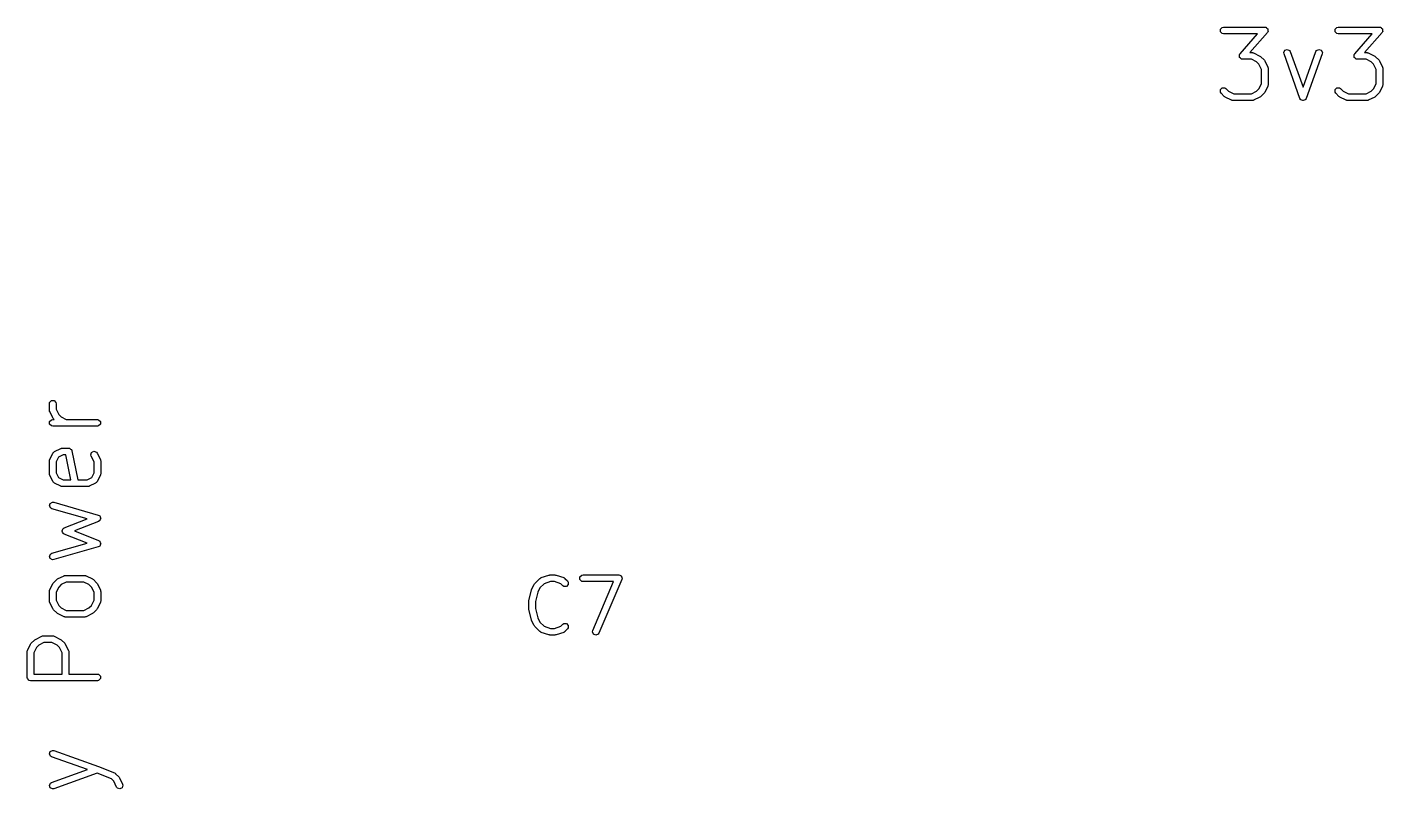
# Model space of a CAD drawing. Header units: inches. Extents: x 2.77 to 6.15, y -3.55 to -1.72.
# Drawn here: x 2.769 to 3.567, y -2.194 to -1.745 of the extents above; entities that cross this region are included whole.
import ezdxf

# ---------------------------------------------------------------- set-up
doc = ezdxf.new("R2010")
doc.units = ezdxf.units.IN
doc.header["$MEASUREMENT"] = 0
doc.layers.add('F.Silkscreen', color=41, linetype='CONTINUOUS', true_color=0xf2eda1)

msp = doc.modelspace()

# ---------------------------------------------------------------- linework, layer by layer
at = {"layer": 'F.Silkscreen', "linetype": 'CONTINUOUS'}
for p, q in [((3.47096, -1.74619), (3.47203, -1.74513)), ((3.47096, -1.7477), (3.47096, -1.74619)), ((3.47203, -1.74513), (3.47278, -1.74498)), ((3.47278, -1.74498), (3.49715, -1.74498)), ((3.49715, -1.74498), (3.4977, -1.74509)), ((3.4977, -1.74509), (3.49778, -1.74508)), ((3.49778, -1.74508), (3.49782, -1.74511)), ((3.49782, -1.74511), (3.49791, -1.74513)), ((3.49791, -1.74513), (3.4984, -1.74562)), ((3.4984, -1.74562), (3.49892, -1.74607)), ((3.49892, -1.74607), (3.49892, -1.74614)), ((3.49892, -1.74614), (3.49897, -1.74619)), ((3.49897, -1.74619), (3.49897, -1.74689)), ((3.49897, -1.74689), (3.49902, -1.74758)), ((3.49902, -1.74758), (3.49897, -1.74766)), ((3.53845, -1.74619), (3.53952, -1.74513)), ((3.53845, -1.7477), (3.53845, -1.74619)), ((3.53952, -1.74513), (3.54027, -1.74498)), ((3.54027, -1.74498), (3.56464, -1.74498)), ((3.56464, -1.74498), (3.56519, -1.74509)), ((3.56519, -1.74509), (3.56528, -1.74508)), ((3.56528, -1.74508), (3.56531, -1.74511)), ((3.56531, -1.74511), (3.5654, -1.74513)), ((3.5654, -1.74513), (3.56589, -1.74562)), ((3.56589, -1.74562), (3.56641, -1.74607)), ((3.56641, -1.74607), (3.56641, -1.74614)), ((3.56641, -1.74614), (3.56646, -1.74619)), ((3.56646, -1.74619), (3.56646, -1.74689)), ((3.56646, -1.74689), (3.56651, -1.74758)), ((3.56651, -1.74758), (3.56646, -1.74766)), ((3.47203, -1.74876), (3.47096, -1.7477)), ((3.47278, -1.74891), (3.47203, -1.74876)), ((3.49282, -1.74891), (3.47278, -1.74891)), ((3.48255, -1.76065), (3.49282, -1.74891)), ((3.49863, -1.74824), (3.48837, -1.75998)), ((3.49891, -1.74776), (3.49863, -1.74824)), ((3.49897, -1.7477), (3.49891, -1.74776)), ((3.49897, -1.74766), (3.49897, -1.7477)), ((3.53952, -1.74876), (3.53845, -1.7477)), ((3.54027, -1.74891), (3.53952, -1.74876)), ((3.56031, -1.74891), (3.54027, -1.74891)), ((3.55004, -1.76065), (3.56031, -1.74891)), ((3.56613, -1.74824), (3.55586, -1.75998)), ((3.56641, -1.74776), (3.56613, -1.74824)), ((3.56646, -1.7477), (3.56641, -1.74776)), ((3.56646, -1.74766), (3.56646, -1.7477)), ((3.48217, -1.76131), (3.48221, -1.76123)), ((3.48221, -1.762), (3.48217, -1.76131)), ((3.48221, -1.76119), (3.48227, -1.76113)), ((3.48221, -1.76123), (3.48221, -1.76119)), ((3.48221, -1.7627), (3.48221, -1.762)), ((3.48226, -1.76275), (3.48221, -1.7627)), ((3.48227, -1.76282), (3.48226, -1.76275)), ((3.48227, -1.76113), (3.48255, -1.76065)), ((3.48279, -1.76327), (3.48227, -1.76282)), ((3.48328, -1.76376), (3.48279, -1.76327)), ((3.48837, -1.75998), (3.48965, -1.75998)), ((3.48965, -1.75998), (3.48975, -1.75999)), ((3.48975, -1.75999), (3.48979, -1.75998)), ((3.48979, -1.75998), (3.4901, -1.76006)), ((3.4901, -1.76006), (3.49041, -1.76013)), ((3.49041, -1.76013), (3.49044, -1.76016)), ((3.49044, -1.76016), (3.49053, -1.76018)), ((3.49053, -1.76018), (3.49428, -1.76206)), ((3.49428, -1.76206), (3.49453, -1.76225)), ((3.49453, -1.76225), (3.4948, -1.76243)), ((3.4948, -1.76243), (3.49667, -1.7643)), ((3.50831, -1.75997), (3.50896, -1.75861)), ((3.50842, -1.76073), (3.50831, -1.75997)), ((3.5178, -1.78698), (3.50842, -1.76073)), ((3.50896, -1.75861), (3.51037, -1.7581)), ((3.51037, -1.7581), (3.51174, -1.75875)), ((3.51174, -1.75875), (3.51213, -1.75941)), ((3.51213, -1.75941), (3.51965, -1.78046)), ((3.51965, -1.78046), (3.52717, -1.75941)), ((3.53088, -1.76073), (3.5215, -1.78698)), ((3.52717, -1.75941), (3.52756, -1.75875)), ((3.52756, -1.75875), (3.52893, -1.7581)), ((3.52893, -1.7581), (3.53035, -1.75861)), ((3.53035, -1.75861), (3.53099, -1.75997)), ((3.53099, -1.75997), (3.53088, -1.76073)), ((3.54966, -1.76131), (3.5497, -1.76123)), ((3.5497, -1.762), (3.54966, -1.76131)), ((3.5497, -1.76119), (3.54976, -1.76113)), ((3.5497, -1.76123), (3.5497, -1.76119)), ((3.5497, -1.7627), (3.5497, -1.762)), ((3.54975, -1.76275), (3.5497, -1.7627)), ((3.54976, -1.76282), (3.54975, -1.76275)), ((3.54976, -1.76113), (3.55004, -1.76065)), ((3.55028, -1.76327), (3.54976, -1.76282)), ((3.55077, -1.76376), (3.55028, -1.76327)), ((3.55586, -1.75998), (3.55715, -1.75998)), ((3.55715, -1.75998), (3.55724, -1.75999)), ((3.55724, -1.75999), (3.55729, -1.75998)), ((3.55729, -1.75998), (3.55759, -1.76006)), ((3.55759, -1.76006), (3.5579, -1.76013)), ((3.5579, -1.76013), (3.55793, -1.76016)), ((3.55793, -1.76016), (3.55803, -1.76018)), ((3.55803, -1.76018), (3.56178, -1.76206)), ((3.56178, -1.76206), (3.56202, -1.76225)), ((3.56202, -1.76225), (3.56229, -1.76243)), ((3.56229, -1.76243), (3.56416, -1.7643)), ((3.48337, -1.76378), (3.48328, -1.76376)), ((3.4834, -1.76381), (3.48337, -1.76378)), ((3.48348, -1.7638), (3.4834, -1.76381)), ((3.48403, -1.76391), (3.48348, -1.7638)), ((3.48919, -1.76391), (3.48403, -1.76391)), ((3.49224, -1.76544), (3.48919, -1.76391)), ((3.49366, -1.76686), (3.49224, -1.76544)), ((3.49518, -1.76991), (3.49366, -1.76686)), ((3.49518, -1.77835), (3.49518, -1.76991)), ((3.49667, -1.7643), (3.49685, -1.76456)), ((3.49685, -1.76456), (3.49704, -1.76481)), ((3.49704, -1.76481), (3.49891, -1.76856)), ((3.49891, -1.76856), (3.49894, -1.76866)), ((3.49894, -1.76866), (3.49897, -1.76869)), ((3.49897, -1.76869), (3.49903, -1.769)), ((3.49903, -1.769), (3.49912, -1.7693)), ((3.49912, -1.7693), (3.4991, -1.76935)), ((3.4991, -1.76935), (3.49912, -1.76944)), ((3.49912, -1.76944), (3.49912, -1.77882)), ((3.55086, -1.76378), (3.55077, -1.76376)), ((3.55089, -1.76381), (3.55086, -1.76378)), ((3.55097, -1.7638), (3.55089, -1.76381)), ((3.55152, -1.76391), (3.55097, -1.7638)), ((3.55668, -1.76391), (3.55152, -1.76391)), ((3.55973, -1.76544), (3.55668, -1.76391)), ((3.56115, -1.76686), (3.55973, -1.76544)), ((3.56268, -1.76991), (3.56115, -1.76686)), ((3.56268, -1.77835), (3.56268, -1.76991)), ((3.56416, -1.7643), (3.56434, -1.76456)), ((3.56434, -1.76456), (3.56453, -1.76481)), ((3.56453, -1.76481), (3.56641, -1.76856)), ((3.56641, -1.76856), (3.56643, -1.76866)), ((3.56643, -1.76866), (3.56646, -1.76869)), ((3.56646, -1.76869), (3.56653, -1.769)), ((3.56653, -1.769), (3.56661, -1.7693)), ((3.56661, -1.7693), (3.56659, -1.76935)), ((3.56659, -1.76935), (3.56661, -1.76944)), ((3.56661, -1.76944), (3.56661, -1.77882)), ((3.49366, -1.7814), (3.49518, -1.77835)), ((3.49897, -1.77957), (3.49894, -1.7796)), ((3.49903, -1.77926), (3.49897, -1.77957)), ((3.49912, -1.77896), (3.49903, -1.77926)), ((3.49912, -1.77882), (3.4991, -1.77891)), ((3.4991, -1.77891), (3.49912, -1.77896)), ((3.56115, -1.7814), (3.56268, -1.77835)), ((3.56646, -1.77957), (3.56643, -1.7796)), ((3.56653, -1.77926), (3.56646, -1.77957)), ((3.56661, -1.77896), (3.56653, -1.77926)), ((3.56661, -1.77882), (3.56659, -1.77891)), ((3.56659, -1.77891), (3.56661, -1.77896)), ((3.47096, -1.78181), (3.47203, -1.78075)), ((3.47096, -1.78332), (3.47096, -1.78181)), ((3.47139, -1.78396), (3.47096, -1.78332)), ((3.47326, -1.78583), (3.47139, -1.78396)), ((3.47203, -1.78075), (3.47353, -1.78075)), ((3.47353, -1.78601), (3.47326, -1.78583)), ((3.47353, -1.78075), (3.47417, -1.78117)), ((3.47378, -1.7862), (3.47353, -1.78601)), ((3.47753, -1.78808), (3.47378, -1.7862)), ((3.47417, -1.78117), (3.47582, -1.78282)), ((3.47582, -1.78282), (3.47887, -1.78435)), ((3.47887, -1.78435), (3.48919, -1.78435)), ((3.48919, -1.78435), (3.49224, -1.78282)), ((3.49428, -1.7862), (3.49053, -1.78808)), ((3.49224, -1.78282), (3.49366, -1.7814)), ((3.49453, -1.78601), (3.49428, -1.7862)), ((3.4948, -1.78583), (3.49453, -1.78601)), ((3.49667, -1.78396), (3.4948, -1.78583)), ((3.49685, -1.7837), (3.49667, -1.78396)), ((3.49704, -1.78345), (3.49685, -1.7837)), ((3.49891, -1.7797), (3.49704, -1.78345)), ((3.49894, -1.7796), (3.49891, -1.7797)), ((3.51819, -1.78764), (3.5178, -1.78698)), ((3.5215, -1.78698), (3.52111, -1.78764)), ((3.53845, -1.78181), (3.53952, -1.78075)), ((3.53845, -1.78332), (3.53845, -1.78181)), ((3.53888, -1.78396), (3.53845, -1.78332)), ((3.54076, -1.78583), (3.53888, -1.78396)), ((3.53952, -1.78075), (3.54103, -1.78075)), ((3.54102, -1.78601), (3.54076, -1.78583)), ((3.54127, -1.7862), (3.54102, -1.78601)), ((3.54103, -1.78075), (3.54166, -1.78117)), ((3.54502, -1.78808), (3.54127, -1.7862)), ((3.54166, -1.78117), (3.54331, -1.78282)), ((3.54331, -1.78282), (3.54636, -1.78435)), ((3.54636, -1.78435), (3.55668, -1.78435)), ((3.55668, -1.78435), (3.55973, -1.78282)), ((3.56178, -1.7862), (3.55803, -1.78808)), ((3.55973, -1.78282), (3.56115, -1.7814)), ((3.56202, -1.78601), (3.56178, -1.7862)), ((3.56229, -1.78583), (3.56202, -1.78601)), ((3.56416, -1.78396), (3.56229, -1.78583)), ((3.56434, -1.7837), (3.56416, -1.78396)), ((3.56453, -1.78345), (3.56434, -1.7837)), ((3.56641, -1.7797), (3.56453, -1.78345)), ((3.56643, -1.7796), (3.56641, -1.7797)), ((3.47762, -1.7881), (3.47753, -1.78808)), ((3.47765, -1.78813), (3.47762, -1.7881)), ((3.47796, -1.7882), (3.47765, -1.78813)), ((3.47827, -1.78828), (3.47796, -1.7882)), ((3.47831, -1.78826), (3.47827, -1.78828)), ((3.47841, -1.78828), (3.47831, -1.78826)), ((3.48965, -1.78828), (3.47841, -1.78828)), ((3.48975, -1.78826), (3.48965, -1.78828)), ((3.48979, -1.78828), (3.48975, -1.78826)), ((3.4901, -1.7882), (3.48979, -1.78828)), ((3.49041, -1.78813), (3.4901, -1.7882)), ((3.49044, -1.7881), (3.49041, -1.78813)), ((3.49053, -1.78808), (3.49044, -1.7881)), ((3.51828, -1.78768), (3.51819, -1.78764)), ((3.51833, -1.78778), (3.51828, -1.78768)), ((3.51895, -1.788), (3.51833, -1.78778)), ((3.51955, -1.78828), (3.51895, -1.788)), ((3.51965, -1.78825), (3.51955, -1.78828)), ((3.51975, -1.78828), (3.51965, -1.78825)), ((3.52035, -1.788), (3.51975, -1.78828)), ((3.52097, -1.78778), (3.52035, -1.788)), ((3.52102, -1.78768), (3.52097, -1.78778)), ((3.52111, -1.78764), (3.52102, -1.78768)), ((3.54511, -1.7881), (3.54502, -1.78808)), ((3.54514, -1.78813), (3.54511, -1.7881)), ((3.54545, -1.7882), (3.54514, -1.78813)), ((3.54576, -1.78828), (3.54545, -1.7882)), ((3.5458, -1.78826), (3.54576, -1.78828)), ((3.5459, -1.78828), (3.5458, -1.78826)), ((3.55715, -1.78828), (3.5459, -1.78828)), ((3.55724, -1.78826), (3.55715, -1.78828)), ((3.55729, -1.78828), (3.55724, -1.78826)), ((3.55759, -1.7882), (3.55729, -1.78828)), ((3.5579, -1.78813), (3.55759, -1.7882)), ((3.55793, -1.7881), (3.5579, -1.78813)), ((3.55803, -1.78808), (3.55793, -1.7881)), ((2.78172, -1.96685), (2.78187, -1.9661)), ((2.78172, -1.9706), (2.78172, -1.96685)), ((2.78174, -1.9707), (2.78172, -1.9706)), ((2.78173, -1.97074), (2.78174, -1.9707)), ((2.78181, -1.97104), (2.78173, -1.97074)), ((2.78187, -1.97135), (2.78181, -1.97104)), ((2.78187, -1.9661), (2.78294, -1.96503)), ((2.78294, -1.96503), (2.78444, -1.96503)), ((2.78444, -1.96503), (2.78551, -1.9661)), ((2.78551, -1.9661), (2.78566, -1.96685)), ((2.78566, -1.96685), (2.78566, -1.97014)), ((2.78566, -1.97014), (2.78718, -1.97318)), ((2.7819, -1.97139), (2.78187, -1.97135)), ((2.78187, -1.97735), (2.78294, -1.97628)), ((2.78187, -1.97885), (2.78187, -1.97735)), ((2.78294, -1.97992), (2.78187, -1.97885)), ((2.78193, -1.97148), (2.7819, -1.97139)), ((2.78381, -1.97523), (2.78193, -1.97148)), ((2.78294, -1.97628), (2.78369, -1.97613)), ((2.78369, -1.97613), (2.78456, -1.97613)), ((2.784, -1.97548), (2.78381, -1.97523)), ((2.78417, -1.97574), (2.784, -1.97548)), ((2.78456, -1.97613), (2.78417, -1.97574)), ((2.78718, -1.97318), (2.78861, -1.97461)), ((2.78861, -1.97461), (2.79165, -1.97613)), ((2.79165, -1.97613), (2.80994, -1.97613)), ((2.80994, -1.97613), (2.81069, -1.97628)), ((2.81069, -1.97628), (2.81176, -1.97735)), ((2.81176, -1.97885), (2.81069, -1.97992)), ((2.81176, -1.97735), (2.81176, -1.97885)), ((2.78369, -1.98007), (2.78294, -1.97992)), ((2.80994, -1.98007), (2.78369, -1.98007)), ((2.81069, -1.97992), (2.80994, -1.98007)), ((2.78469, -1.99509), (2.78843, -1.99321)), ((2.78843, -1.99321), (2.78853, -1.99319)), ((2.78853, -1.99319), (2.78856, -1.99315)), ((2.78856, -1.99315), (2.78887, -1.99309)), ((2.78887, -1.99309), (2.78918, -1.99301)), ((2.78918, -1.99301), (2.78922, -1.99302)), ((2.78922, -1.99302), (2.78932, -1.993)), ((2.78932, -1.993), (2.79306, -1.993)), ((2.79306, -1.993), (2.79335, -1.99306)), ((2.79335, -1.99306), (2.79345, -1.99304)), ((2.79345, -1.99304), (2.79353, -1.9931)), ((2.79353, -1.9931), (2.79382, -1.99315)), ((2.79382, -1.99315), (2.79422, -1.99356)), ((2.79422, -1.99356), (2.7947, -1.99388)), ((2.7947, -1.99388), (2.79481, -1.99415)), ((2.79481, -1.99415), (2.79488, -1.99422)), ((2.79488, -1.99422), (2.79488, -1.99432)), ((2.79488, -1.99432), (2.795, -1.99459)), ((2.795, -1.99459), (2.79843, -2.01175)), ((2.80658, -1.99556), (2.80792, -1.99488)), ((2.80792, -1.99488), (2.80935, -1.99536)), ((2.78172, -2.0006), (2.78174, -2.0005)), ((2.78172, -2.0081), (2.78172, -2.0006)), ((2.78173, -2.00046), (2.78181, -2.00015)), ((2.78174, -2.0005), (2.78173, -2.00046)), ((2.78181, -2.00015), (2.78187, -1.99984)), ((2.78187, -1.99984), (2.7819, -1.99981)), ((2.7819, -1.99981), (2.78193, -1.99972)), ((2.78193, -1.99972), (2.78381, -1.99597)), ((2.78381, -1.99597), (2.78405, -1.99566)), ((2.78405, -1.99566), (2.78408, -1.99556)), ((2.78408, -1.99556), (2.78419, -1.99547)), ((2.78419, -1.99547), (2.78428, -1.99536)), ((2.78428, -1.99536), (2.78438, -1.99533)), ((2.78438, -1.99533), (2.78469, -1.99509)), ((2.78703, -1.99831), (2.78566, -2.00106)), ((2.78566, -2.00106), (2.78566, -2.00763)), ((2.78978, -1.99694), (2.78703, -1.99831)), ((2.79145, -1.99694), (2.78978, -1.99694)), ((2.79441, -2.01175), (2.79145, -1.99694)), ((2.8061, -1.99699), (2.80658, -1.99556)), ((2.8063, -1.99773), (2.8061, -1.99699)), ((2.80797, -2.00106), (2.8063, -1.99773)), ((2.80797, -2.00763), (2.80797, -2.00106)), ((2.80935, -1.99536), (2.80982, -1.99597)), ((2.80982, -1.99597), (2.8117, -1.99972)), ((2.8117, -1.99972), (2.81172, -1.99981)), ((2.81172, -1.99981), (2.81176, -1.99984)), ((2.81176, -1.99984), (2.81182, -2.00015)), ((2.81182, -2.00015), (2.8119, -2.00046)), ((2.8119, -2.00046), (2.81189, -2.0005)), ((2.81189, -2.0005), (2.81191, -2.0006)), ((2.81191, -2.0006), (2.81191, -2.0081)), ((2.78174, -2.00819), (2.78172, -2.0081)), ((2.78173, -2.00824), (2.78174, -2.00819)), ((2.78181, -2.00854), (2.78173, -2.00824)), ((2.78187, -2.00885), (2.78181, -2.00854)), ((2.7819, -2.00888), (2.78187, -2.00885)), ((2.78193, -2.00898), (2.7819, -2.00888)), ((2.78381, -2.01273), (2.78193, -2.00898)), ((2.78566, -2.00763), (2.78703, -2.01038)), ((2.78703, -2.01038), (2.78978, -2.01175)), ((2.80385, -2.01175), (2.8066, -2.01038)), ((2.8066, -2.01038), (2.80797, -2.00763)), ((2.8117, -2.00898), (2.80982, -2.01273)), ((2.81172, -2.00888), (2.8117, -2.00898)), ((2.81176, -2.00885), (2.81172, -2.00888)), ((2.81182, -2.00854), (2.81176, -2.00885)), ((2.8119, -2.00824), (2.81182, -2.00854)), ((2.81191, -2.0081), (2.81189, -2.00819)), ((2.81189, -2.00819), (2.8119, -2.00824)), ((2.78405, -2.01304), (2.78381, -2.01273)), ((2.78408, -2.01314), (2.78405, -2.01304)), ((2.78419, -2.01322), (2.78408, -2.01314)), ((2.78428, -2.01333), (2.78419, -2.01322)), ((2.78438, -2.01337), (2.78428, -2.01333)), ((2.78469, -2.01361), (2.78438, -2.01337)), ((2.78843, -2.01548), (2.78469, -2.01361)), ((2.78853, -2.01551), (2.78843, -2.01548)), ((2.78856, -2.01554), (2.78853, -2.01551)), ((2.78887, -2.0156), (2.78856, -2.01554)), ((2.78918, -2.01568), (2.78887, -2.0156)), ((2.78922, -2.01567), (2.78918, -2.01568)), ((2.78932, -2.01569), (2.78922, -2.01567)), ((2.80431, -2.01569), (2.78932, -2.01569)), ((2.78978, -2.01175), (2.79441, -2.01175)), ((2.79843, -2.01175), (2.80385, -2.01175)), ((2.80441, -2.01567), (2.80431, -2.01569)), ((2.80445, -2.01568), (2.80441, -2.01567)), ((2.80476, -2.0156), (2.80445, -2.01568)), ((2.80507, -2.01554), (2.80476, -2.0156)), ((2.8051, -2.01551), (2.80507, -2.01554)), ((2.80519, -2.01548), (2.8051, -2.01551)), ((2.80894, -2.01361), (2.80519, -2.01548)), ((2.80925, -2.01337), (2.80894, -2.01361)), ((2.80935, -2.01333), (2.80925, -2.01337)), ((2.80944, -2.01322), (2.80935, -2.01333)), ((2.80955, -2.01314), (2.80944, -2.01322)), ((2.80958, -2.01304), (2.80955, -2.01314)), ((2.80982, -2.01273), (2.80958, -2.01304)), ((2.78174, -2.02707), (2.78215, -2.02562)), ((2.78215, -2.02562), (2.78347, -2.02489)), ((2.78347, -2.02489), (2.78423, -2.02495)), ((2.78423, -2.02495), (2.81048, -2.03245)), ((2.78247, -2.02839), (2.78174, -2.02707)), ((2.78315, -2.02874), (2.78247, -2.02839)), ((2.80386, -2.03465), (2.78315, -2.02874)), ((2.79046, -2.04001), (2.80386, -2.03465)), ((2.81048, -2.03245), (2.81116, -2.0328)), ((2.81116, -2.0328), (2.81123, -2.03292)), ((2.81123, -2.03292), (2.81135, -2.03297)), ((2.81135, -2.03297), (2.81158, -2.03356)), ((2.81158, -2.03356), (2.81189, -2.03412)), ((2.81191, -2.03437), (2.81165, -2.03495)), ((2.81189, -2.03412), (2.81186, -2.03424)), ((2.81186, -2.03424), (2.81191, -2.03437)), ((2.78922, -2.04182), (2.78951, -2.04115)), ((2.78923, -2.04184), (2.78922, -2.04182)), ((2.78922, -2.04187), (2.78923, -2.04184)), ((2.78951, -2.04254), (2.78922, -2.04187)), ((2.78951, -2.04115), (2.78978, -2.04047)), ((2.78978, -2.04322), (2.78951, -2.04254)), ((2.78978, -2.04047), (2.78981, -2.04046)), ((2.78981, -2.04046), (2.78982, -2.04043)), ((2.78982, -2.04043), (2.79046, -2.04001)), ((2.81067, -2.03617), (2.79649, -2.04184)), ((2.79649, -2.04184), (2.81067, -2.04751)), ((2.81131, -2.03575), (2.81067, -2.03617)), ((2.81136, -2.03563), (2.81131, -2.03575)), ((2.81148, -2.03557), (2.81136, -2.03563)), ((2.81165, -2.03495), (2.81148, -2.03557)), ((2.78315, -2.05495), (2.80386, -2.04903)), ((2.78981, -2.04323), (2.78978, -2.04322)), ((2.78982, -2.04325), (2.78981, -2.04323)), ((2.79046, -2.04367), (2.78982, -2.04325)), ((2.80386, -2.04903), (2.79046, -2.04367)), ((2.81116, -2.05088), (2.81048, -2.05123)), ((2.81067, -2.04751), (2.81131, -2.04793)), ((2.81123, -2.05077), (2.81116, -2.05088)), ((2.81135, -2.05072), (2.81123, -2.05077)), ((2.81131, -2.04793), (2.81136, -2.04805)), ((2.81158, -2.05012), (2.81135, -2.05072)), ((2.81136, -2.04805), (2.81148, -2.04812)), ((2.81148, -2.04812), (2.81165, -2.04873)), ((2.81189, -2.04957), (2.81158, -2.05012)), ((2.81165, -2.04873), (2.81191, -2.04932)), ((2.81191, -2.04932), (2.81186, -2.04944)), ((2.81186, -2.04944), (2.81189, -2.04957)), ((2.78174, -2.05662), (2.78247, -2.0553)), ((2.78215, -2.05806), (2.78174, -2.05662)), ((2.78347, -2.0588), (2.78215, -2.05806)), ((2.78247, -2.0553), (2.78315, -2.05495)), ((2.78423, -2.05873), (2.78347, -2.0588)), ((2.81048, -2.05123), (2.78423, -2.05873)), ((2.78193, -2.07658), (2.78381, -2.07283)), ((2.78381, -2.07283), (2.784, -2.07258)), ((2.784, -2.07258), (2.78417, -2.07232)), ((2.78417, -2.07232), (2.78605, -2.07045)), ((2.78605, -2.07045), (2.78631, -2.07027)), ((2.78631, -2.07027), (2.78656, -2.07008)), ((2.78656, -2.07008), (2.79031, -2.0682)), ((2.78861, -2.07346), (2.78718, -2.07488)), ((2.79165, -2.07193), (2.78861, -2.07346)), ((2.79031, -2.0682), (2.7904, -2.06818)), ((2.7904, -2.06818), (2.79044, -2.06814)), ((2.79044, -2.06814), (2.79075, -2.06808)), ((2.79075, -2.06808), (2.79105, -2.068)), ((2.79105, -2.068), (2.79109, -2.06801)), ((2.79109, -2.06801), (2.79119, -2.06799)), ((2.79119, -2.06799), (2.80244, -2.06799)), ((2.80197, -2.07193), (2.79165, -2.07193)), ((2.80502, -2.07346), (2.80197, -2.07193)), ((2.80244, -2.06799), (2.80254, -2.06801)), ((2.80254, -2.06801), (2.80258, -2.068)), ((2.80258, -2.068), (2.80288, -2.06808)), ((2.80288, -2.06808), (2.80319, -2.06814)), ((2.80319, -2.06814), (2.80322, -2.06818)), ((2.80322, -2.06818), (2.80332, -2.0682)), ((2.80332, -2.0682), (2.80707, -2.07008)), ((2.80645, -2.07488), (2.80502, -2.07346)), ((2.80707, -2.07008), (2.80732, -2.07027)), ((2.80732, -2.07027), (2.80758, -2.07045)), ((2.80758, -2.07045), (2.80945, -2.07232)), ((2.80945, -2.07232), (2.80963, -2.07258)), ((2.80963, -2.07258), (2.80982, -2.07283)), ((2.80982, -2.07283), (2.8117, -2.07658)), ((3.06554, -2.07631), (3.06704, -2.07331)), ((3.06704, -2.07331), (3.06724, -2.07306)), ((3.06724, -2.07306), (3.06741, -2.0728)), ((3.06741, -2.0728), (3.07041, -2.0698)), ((3.07041, -2.0698), (3.07049, -2.06974)), ((3.07287, -2.07291), (3.07042, -2.07535)), ((3.07049, -2.06974), (3.07051, -2.0697)), ((3.07051, -2.0697), (3.07079, -2.06955)), ((3.07079, -2.06955), (3.07105, -2.06937)), ((3.07105, -2.06937), (3.0711, -2.06937)), ((3.0711, -2.06937), (3.07118, -2.06932)), ((3.07118, -2.06932), (3.07568, -2.06782)), ((3.07662, -2.07166), (3.07287, -2.07291)), ((3.07568, -2.06782), (3.07599, -2.06778)), ((3.07599, -2.06778), (3.0763, -2.06772)), ((3.0763, -2.06772), (3.0793, -2.06772)), ((3.07898, -2.07166), (3.07662, -2.07166)), ((3.08274, -2.07291), (3.07898, -2.07166)), ((3.0793, -2.06772), (3.07961, -2.06778)), ((3.07961, -2.06778), (3.07993, -2.06782)), ((3.07993, -2.06782), (3.08442, -2.06932)), ((3.08391, -2.07408), (3.08274, -2.07291)), ((3.08455, -2.07451), (3.08391, -2.07408)), ((3.08442, -2.06932), (3.08451, -2.06937)), ((3.08451, -2.06937), (3.08456, -2.06937)), ((3.08606, -2.07451), (3.08455, -2.07451)), ((3.08456, -2.06937), (3.08482, -2.06955)), ((3.08482, -2.06955), (3.08509, -2.0697)), ((3.08509, -2.0697), (3.08511, -2.06974)), ((3.08511, -2.06974), (3.08519, -2.0698)), ((3.08519, -2.0698), (3.08669, -2.0713)), ((3.08712, -2.07344), (3.08606, -2.07451)), ((3.08669, -2.0713), (3.08712, -2.07194)), ((3.08712, -2.07194), (3.08712, -2.07344)), ((3.09398, -2.06894), (3.09505, -2.06787)), ((3.09398, -2.07044), (3.09398, -2.06894)), ((3.09505, -2.07151), (3.09398, -2.07044)), ((3.09505, -2.06787), (3.0958, -2.06772)), ((3.0958, -2.07166), (3.09505, -2.07151)), ((3.0958, -2.06772), (3.1168, -2.06772)), ((3.11381, -2.07166), (3.0958, -2.07166)), ((3.10149, -2.10041), (3.11381, -2.07166)), ((3.11861, -2.07046), (3.10511, -2.10196)), ((3.1168, -2.06772), (3.11681, -2.06772)), ((3.11681, -2.06772), (3.11682, -2.06772)), ((3.11682, -2.06772), (3.11684, -2.06773)), ((3.11684, -2.06773), (3.11755, -2.06787)), ((3.11755, -2.06787), (3.11784, -2.06816)), ((3.11784, -2.06816), (3.11821, -2.06831)), ((3.11821, -2.06831), (3.11835, -2.06867)), ((3.11835, -2.06867), (3.11862, -2.06894)), ((3.11862, -2.07044), (3.11861, -2.07045)), ((3.11861, -2.07045), (3.11861, -2.07046)), ((3.11862, -2.06894), (3.11862, -2.06934)), ((3.11862, -2.06934), (3.11877, -2.06971)), ((3.11877, -2.06971), (3.11862, -2.07042)), ((3.11862, -2.07042), (3.11862, -2.07044)), ((2.78172, -2.07746), (2.78174, -2.07737)), ((2.78172, -2.08309), (2.78172, -2.07746)), ((2.78173, -2.07732), (2.78181, -2.07702)), ((2.78174, -2.07737), (2.78173, -2.07732)), ((2.78181, -2.07702), (2.78187, -2.07671)), ((2.78187, -2.07671), (2.7819, -2.07668)), ((2.7819, -2.07668), (2.78193, -2.07658)), ((2.78718, -2.07488), (2.78566, -2.07793)), ((2.78566, -2.07793), (2.78566, -2.08262)), ((2.78566, -2.08262), (2.78718, -2.08567)), ((2.80797, -2.07793), (2.80645, -2.07488)), ((2.80645, -2.08567), (2.80797, -2.08262)), ((2.80797, -2.08262), (2.80797, -2.07793)), ((2.8117, -2.07658), (2.81172, -2.07668)), ((2.81172, -2.07668), (2.81176, -2.07671)), ((2.81176, -2.07671), (2.81182, -2.07702)), ((2.81182, -2.07702), (2.8119, -2.07732)), ((2.8119, -2.07732), (2.81189, -2.07737)), ((2.81189, -2.07737), (2.81191, -2.07746)), ((2.81191, -2.07746), (2.81191, -2.08309)), ((3.06388, -2.08295), (3.06389, -2.08271)), ((3.06389, -2.08271), (3.06539, -2.07671)), ((3.06539, -2.07671), (3.06549, -2.07652)), ((3.06549, -2.07652), (3.06554, -2.07631)), ((3.06916, -2.07787), (3.06777, -2.08343)), ((3.07042, -2.07535), (3.06916, -2.07787)), ((2.78174, -2.08318), (2.78172, -2.08309)), ((2.78173, -2.08323), (2.78174, -2.08318)), ((2.78181, -2.08353), (2.78173, -2.08323)), ((2.78187, -2.08384), (2.78181, -2.08353)), ((2.7819, -2.08387), (2.78187, -2.08384)), ((2.78193, -2.08397), (2.7819, -2.08387)), ((2.78381, -2.08772), (2.78193, -2.08397)), ((2.784, -2.08797), (2.78381, -2.08772)), ((2.78417, -2.08823), (2.784, -2.08797)), ((2.78605, -2.0901), (2.78417, -2.08823)), ((2.78631, -2.09028), (2.78605, -2.0901)), ((2.78656, -2.09047), (2.78631, -2.09028)), ((2.79031, -2.09235), (2.78656, -2.09047)), ((2.78718, -2.08567), (2.78861, -2.08709)), ((2.78861, -2.08709), (2.79165, -2.08862)), ((2.79165, -2.08862), (2.80197, -2.08862)), ((2.80197, -2.08862), (2.80502, -2.08709)), ((2.80707, -2.09047), (2.80332, -2.09235)), ((2.80502, -2.08709), (2.80645, -2.08567)), ((2.80732, -2.09028), (2.80707, -2.09047)), ((2.80758, -2.0901), (2.80732, -2.09028)), ((2.80945, -2.08823), (2.80758, -2.0901)), ((2.80963, -2.08797), (2.80945, -2.08823)), ((2.80982, -2.08772), (2.80963, -2.08797)), ((2.8117, -2.08397), (2.80982, -2.08772)), ((2.81172, -2.08387), (2.8117, -2.08397)), ((2.81176, -2.08384), (2.81172, -2.08387)), ((2.81182, -2.08353), (2.81176, -2.08384)), ((2.8119, -2.08323), (2.81182, -2.08353)), ((2.81191, -2.08309), (2.81189, -2.08318)), ((2.81189, -2.08318), (2.8119, -2.08323)), ((3.06384, -2.08319), (3.06388, -2.08295)), ((3.06384, -2.08769), (3.06384, -2.08319)), ((3.06388, -2.08792), (3.06384, -2.08769)), ((3.06389, -2.08816), (3.06388, -2.08792)), ((3.06539, -2.09416), (3.06389, -2.08816)), ((3.06777, -2.08343), (3.06777, -2.08744)), ((3.06777, -2.08744), (3.06916, -2.093)), ((2.7904, -2.09237), (2.79031, -2.09235)), ((2.79044, -2.0924), (2.7904, -2.09237)), ((2.79075, -2.09247), (2.79044, -2.0924)), ((2.79105, -2.09255), (2.79075, -2.09247)), ((2.79109, -2.09253), (2.79105, -2.09255)), ((2.79119, -2.09255), (2.79109, -2.09253)), ((2.80244, -2.09255), (2.79119, -2.09255)), ((2.80254, -2.09253), (2.80244, -2.09255)), ((2.80258, -2.09255), (2.80254, -2.09253)), ((2.80288, -2.09247), (2.80258, -2.09255)), ((2.80319, -2.0924), (2.80288, -2.09247)), ((2.80322, -2.09237), (2.80319, -2.0924)), ((2.80332, -2.09235), (2.80322, -2.09237)), ((3.06549, -2.09436), (3.06539, -2.09416)), ((3.06554, -2.09457), (3.06549, -2.09436)), ((3.06704, -2.09757), (3.06554, -2.09457)), ((3.06724, -2.09781), (3.06704, -2.09757)), ((3.06741, -2.09808), (3.06724, -2.09781)), ((3.07041, -2.10108), (3.06741, -2.09808)), ((3.06916, -2.093), (3.07042, -2.09552)), ((3.07042, -2.09552), (3.07287, -2.09796)), ((3.07287, -2.09796), (3.07662, -2.09922)), ((3.07898, -2.09922), (3.08274, -2.09796)), ((3.08274, -2.09796), (3.08391, -2.09679)), ((3.08391, -2.09679), (3.08455, -2.09637)), ((3.08455, -2.09637), (3.08606, -2.09637)), ((3.08606, -2.09637), (3.08712, -2.09743)), ((3.08712, -2.09743), (3.08712, -2.09894)), ((2.77105, -2.10794), (2.77293, -2.10607)), ((2.77293, -2.10607), (2.77319, -2.10589)), ((2.77319, -2.10589), (2.77344, -2.1057)), ((2.77344, -2.1057), (2.77719, -2.10382)), ((2.77719, -2.10382), (2.77728, -2.1038)), ((2.77728, -2.1038), (2.77731, -2.10377)), ((2.77731, -2.10377), (2.77762, -2.1037)), ((2.77762, -2.1037), (2.77793, -2.10362)), ((2.77793, -2.10362), (2.77797, -2.10363)), ((2.77797, -2.10363), (2.77807, -2.10362)), ((2.77807, -2.10362), (2.78369, -2.10362)), ((2.78369, -2.10362), (2.78379, -2.10363)), ((2.78379, -2.10363), (2.78383, -2.10362)), ((2.78383, -2.10362), (2.78413, -2.1037)), ((2.78413, -2.1037), (2.78444, -2.10377)), ((2.78444, -2.10377), (2.78448, -2.1038)), ((2.78448, -2.1038), (2.78457, -2.10382)), ((2.78457, -2.10382), (2.78832, -2.1057)), ((2.78832, -2.1057), (2.78857, -2.10589)), ((2.78857, -2.10589), (2.78883, -2.10607)), ((2.78883, -2.10607), (2.79071, -2.10794)), ((3.07049, -2.10113), (3.07041, -2.10108)), ((3.07051, -2.10117), (3.07049, -2.10113)), ((3.07079, -2.10133), (3.07051, -2.10117)), ((3.07105, -2.1015), (3.07079, -2.10133)), ((3.0711, -2.1015), (3.07105, -2.1015)), ((3.07118, -2.10155), (3.0711, -2.1015)), ((3.07568, -2.10305), (3.07118, -2.10155)), ((3.07599, -2.10309), (3.07568, -2.10305)), ((3.0763, -2.10315), (3.07599, -2.10309)), ((3.0793, -2.10315), (3.0763, -2.10315)), ((3.07662, -2.09922), (3.07898, -2.09922)), ((3.07961, -2.10309), (3.0793, -2.10315)), ((3.07993, -2.10305), (3.07961, -2.10309)), ((3.08442, -2.10155), (3.07993, -2.10305)), ((3.08451, -2.1015), (3.08442, -2.10155)), ((3.08456, -2.1015), (3.08451, -2.1015)), ((3.08482, -2.10133), (3.08456, -2.1015)), ((3.08509, -2.10117), (3.08482, -2.10133)), ((3.08511, -2.10113), (3.08509, -2.10117)), ((3.08519, -2.10108), (3.08511, -2.10113)), ((3.08669, -2.09958), (3.08519, -2.10108)), ((3.08712, -2.09894), (3.08669, -2.09958)), ((3.10133, -2.10116), (3.10149, -2.10041)), ((3.10189, -2.10256), (3.10133, -2.10116)), ((3.10328, -2.10315), (3.10189, -2.10256)), ((3.10467, -2.10259), (3.10328, -2.10315)), ((3.10511, -2.10196), (3.10467, -2.10259)), ((2.7686, -2.11294), (2.76869, -2.11264)), ((2.76862, -2.11299), (2.7686, -2.11294)), ((2.7686, -2.11308), (2.76862, -2.11299)), ((2.7686, -2.12808), (2.7686, -2.11308)), ((2.76869, -2.11264), (2.76875, -2.11233)), ((2.76875, -2.11233), (2.76878, -2.1123)), ((2.76878, -2.1123), (2.76881, -2.1122)), ((2.76881, -2.1122), (2.77068, -2.10845)), ((2.77068, -2.10845), (2.77088, -2.1082)), ((2.77088, -2.1082), (2.77105, -2.10794)), ((2.77406, -2.1105), (2.77254, -2.11355)), ((2.77254, -2.11355), (2.77254, -2.12611)), ((2.77548, -2.10908), (2.77406, -2.1105)), ((2.77853, -2.10755), (2.77548, -2.10908)), ((2.78323, -2.10755), (2.77853, -2.10755)), ((2.78627, -2.10908), (2.78323, -2.10755)), ((2.7877, -2.1105), (2.78627, -2.10908)), ((2.78922, -2.11355), (2.7877, -2.1105)), ((2.78922, -2.12611), (2.78922, -2.11355)), ((2.79071, -2.10794), (2.79088, -2.1082)), ((2.79088, -2.1082), (2.79108, -2.10845)), ((2.79108, -2.10845), (2.79295, -2.1122)), ((2.79295, -2.1122), (2.79298, -2.1123)), ((2.79298, -2.1123), (2.79301, -2.11233)), ((2.79301, -2.11233), (2.79307, -2.11264)), ((2.79307, -2.11264), (2.79315, -2.11294)), ((2.79315, -2.11294), (2.79314, -2.11299)), ((2.79314, -2.11299), (2.79316, -2.11308)), ((2.79316, -2.11308), (2.79316, -2.12611)), ((2.76875, -2.12883), (2.7686, -2.12808)), ((2.76981, -2.1299), (2.76875, -2.12883)), ((2.77057, -2.13005), (2.76981, -2.1299)), ((2.80994, -2.13005), (2.77057, -2.13005)), ((2.77254, -2.12611), (2.78922, -2.12611)), ((2.79316, -2.12611), (2.80994, -2.12611)), ((2.80994, -2.12611), (2.81069, -2.12626)), ((2.81069, -2.1299), (2.80994, -2.13005)), ((2.81069, -2.12626), (2.81176, -2.12733)), ((2.81176, -2.12883), (2.81069, -2.1299)), ((2.81176, -2.12733), (2.81176, -2.12883)), ((2.78172, -2.17317), (2.78223, -2.17175)), ((2.78237, -2.17453), (2.78172, -2.17317)), ((2.78223, -2.17175), (2.78359, -2.17111)), ((2.78303, -2.17493), (2.78237, -2.17453)), ((2.80408, -2.18245), (2.78303, -2.17493)), ((2.78359, -2.17111), (2.78435, -2.17122)), ((2.78435, -2.17122), (2.8106, -2.1806)), ((2.78303, -2.18997), (2.80408, -2.18245)), ((2.8099, -2.18455), (2.78435, -2.19368)), ((2.81821, -2.18788), (2.8099, -2.18455)), ((2.8106, -2.1806), (2.81063, -2.18061)), ((2.81063, -2.18061), (2.81067, -2.18062)), ((2.81067, -2.18062), (2.82004, -2.18437)), ((2.82004, -2.18437), (2.82006, -2.18438)), ((2.82006, -2.18438), (2.82006, -2.18438)), ((2.82006, -2.18438), (2.82037, -2.18459)), ((2.82037, -2.18459), (2.82069, -2.18479)), ((2.82069, -2.18479), (2.82069, -2.1848)), ((2.82069, -2.1848), (2.8207, -2.18481)), ((2.8207, -2.18481), (2.82258, -2.18668)), ((2.78172, -2.19173), (2.78237, -2.19036)), ((2.78223, -2.19314), (2.78172, -2.19173)), ((2.78359, -2.19379), (2.78223, -2.19314)), ((2.78237, -2.19036), (2.78303, -2.18997)), ((2.78435, -2.19368), (2.78359, -2.19379)), ((2.81957, -2.18924), (2.81821, -2.18788)), ((2.8213, -2.1927), (2.81957, -2.18924)), ((2.82177, -2.19331), (2.8213, -2.1927)), ((2.8232, -2.19379), (2.82177, -2.19331)), ((2.82258, -2.18668), (2.82275, -2.18694)), ((2.82275, -2.18694), (2.82295, -2.18719)), ((2.82295, -2.18719), (2.82482, -2.19094)), ((2.82455, -2.19311), (2.8232, -2.19379)), ((2.82502, -2.19168), (2.82455, -2.19311)), ((2.82482, -2.19094), (2.82502, -2.19168))]:
    msp.add_line(p, q, dxfattribs=at)

doc.saveas('drawing.dxf')
